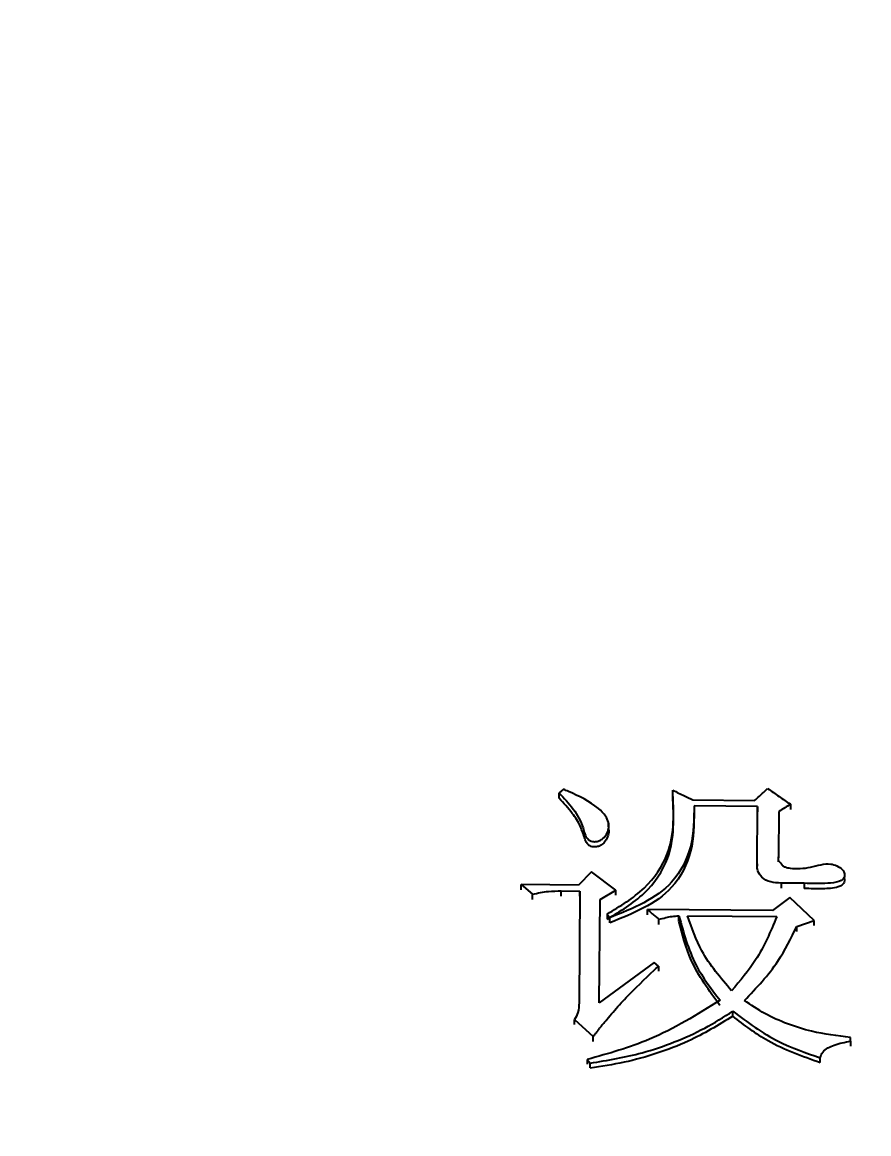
# Model space of a CAD drawing. Header units: millimetres. Extents: x 1726 to 4771, y 590 to 2743.
# Drawn here: x 2468.57 to 2474.94, y 2292.68 to 2301.04 of the extents above; entities that cross this region are included whole.
import ezdxf

# ---------------------------------------------------------------- set-up
doc = ezdxf.new("R2010")
doc.units = ezdxf.units.MM
doc.layers.add('AM_5', color=3, linetype='Continuous', lineweight=25)
doc.styles.add('SLDTEXTSTYLE1', font='txt.shx', dxfattribs={"width": 0.7, "bigfont": 'gbcbig.shx'})
doc.dimstyles.new('SLDDIMSTYLE12$0', dxfattribs={"dimtxt": 12, "dimasz": 10, "dimexe": 0, "dimexo": 0.0625, "dimgap": 0.875, "dimtad": 1, "dimdec": 1, "dimlfac": 1.8, "dimrnd": 1e-09, "dimzin": 12, "dimdsep": 46, "dimtxsty": 'SLDTEXTSTYLE1', "dimcen": 0.09, "dimdle": 8.16, "dimclrd": 3, "dimclre": 3, "dimadec": 0, "dimazin": 3, "dimtfac": 1, "dimtdec": 1, "dimtofl": 0, "dimtmove": 0, "dimatfit": 3, "dimfxl": 0, "dimfrac": 2, "dimtolj": 1, "dimlwd": 5, "dimlwe": 5, "dimarcsym": 0})

# ---------------------------------------------------------------- blocks, each defined once
blk = doc.blocks.new('*D50')
at = {"layer": 'AM_5', "color": 3, "lineweight": 5, "transparency": 16777216}
blk.add_line((2709.5179, 2483.6796), (2315.1182, 2483.6796), dxfattribs=at)
at = {"layer": 'AM_5', "color": 3, "linetype": 'Continuous', "lineweight": 5, "transparency": 16777216}
for p, q in [((2315.1182, 2473.6796), (2315.1182, 2159.8939)), ((2721.1936, 2149.8939), (2315.1182, 2149.8939))]:
    blk.add_line(p, q, dxfattribs=at)
at = {"layer": 'AM_5', "color": 3, "transparency": 16777216}
for points in [[(2313.4515, 2473.6796), (2316.7848, 2473.6796), (2315.1182, 2483.6796)], [(2313.4515, 2159.8939), (2316.7848, 2159.8939), (2315.1182, 2149.8939)]]:
    blk.add_solid(points, dxfattribs=at)
at = {"layer": 'Defpoints', "color": 0, "transparency": 16777216}
for p in [(2709.5804, 2483.6796), (2315.1182, 2149.8939), (2721.2561, 2149.8939)]:
    blk.add_point(p, dxfattribs=at)
at = {"layer": 'AM_5', "color": 0, "transparency": 16777216, "insert": (2300.5289, 2316.7867), "char_height": 12, "attachment_point": 5, "rotation": 90, "style": 'SLDTEXTSTYLE1'}
blk.add_mtext('\\A1;{\\H2.28571x;335}', dxfattribs=at)

msp = doc.modelspace()

# ---------------------------------------------------------------- linework, layer by layer
at = {"color": 7, "linetype": 'Continuous', "lineweight": 25}
for p, q in [((2472.6092, 2295.2076), (2472.6097, 2295.2473)), ((2473.6154, 2295.1942), (2474.0805, 2295.1903)), ((2474.3507, 2295.1612), (2474.3503, 2295.1215)), ((2473.6258, 2295.1492), (2473.6254, 2295.1096)), ((2473.6256, 2295.0572), (2473.6261, 2295.097)), ((2474.1018, 2295.1453), (2473.6258, 2295.1492)), ((2474.0985, 2294.7138), (2474.1018, 2295.1453)), ((2474.1018, 2295.1453), (2474.1013, 2295.1057)), ((2474.2638, 2295.108), (2474.2612, 2294.7665)), ((2472.9812, 2294.9913), (2472.9815, 2295.0194)), ((2474.2607, 2294.7276), (2474.2612, 2294.7665)), ((2472.854, 2294.6522), (2472.7559, 2294.5539)), ((2473.0368, 2294.5155), (2472.854, 2294.6522)), ((2474.0985, 2294.7138), (2474.098, 2294.675)), ((2474.2813, 2294.5683), (2474.2808, 2294.5297)), ((2474.4543, 2294.5668), (2474.2813, 2294.5683)), ((2474.4543, 2294.5668), (2474.4539, 2294.5276)), ((2474.7558, 2294.6047), (2474.756, 2294.6168)), ((2474.7562, 2294.6403), (2474.7563, 2294.6436)), ((2472.3232, 2294.5575), (2472.4092, 2294.4847)), ((2472.7559, 2294.5539), (2472.3232, 2294.5575)), ((2472.4087, 2294.4463), (2472.4092, 2294.4847)), ((2472.6253, 2294.4715), (2472.6257, 2294.5099)), ((2472.6257, 2294.5099), (2472.7663, 2294.5088)), ((2472.7663, 2294.5088), (2472.7599, 2293.6686)), ((2472.7659, 2294.4703), (2472.7663, 2294.5088)), ((2472.9173, 2294.4444), (2473.0368, 2294.5155)), ((2473.0364, 2294.477), (2473.0368, 2294.5155)), ((2472.9113, 2293.6674), (2472.9173, 2294.4444)), ((2474.3453, 2294.4596), (2474.2148, 2294.3615)), ((2474.5279, 2294.2867), (2474.3453, 2294.4596)), ((2472.9706, 2294.3357), (2472.9701, 2294.2976)), ((2472.9706, 2294.3357), (2472.992, 2294.3085)), ((2473.2733, 2294.3311), (2473.2737, 2294.3693)), ((2474.2148, 2294.3615), (2473.2737, 2294.3693)), ((2473.5109, 2294.2841), (2473.5114, 2294.3222)), ((2473.5763, 2294.3217), (2474.2468, 2294.3161)), ((2472.9915, 2294.2704), (2472.992, 2294.3085)), ((2473.3592, 2294.2583), (2473.3597, 2294.2964)), ((2474.3973, 2294.2047), (2474.3977, 2294.2427)), ((2474.3978, 2294.2427), (2474.5279, 2294.2867)), ((2474.5275, 2294.2486), (2474.5279, 2294.2867)), ((2473.3247, 2293.9716), (2472.9113, 2293.6674)), ((2473.357, 2293.9442), (2473.3247, 2293.9716)), ((2473.357, 2293.9442), (2473.3565, 2293.9067)), ((2473.9165, 2293.5678), (2473.9169, 2293.6047)), ((2472.726, 2293.5053), (2472.7265, 2293.5421)), ((2472.7265, 2293.5421), (2472.8661, 2293.414)), ((2472.8657, 2293.3774), (2472.8661, 2293.414)), ((2474.8022, 2293.3797), (2474.8024, 2293.407)), ((2474.8022, 2293.3797), (2474.8018, 2293.3432)), ((2472.8215, 2293.2419), (2472.8211, 2293.2057)), ((2472.8215, 2293.2419), (2472.8429, 2293.2145)), ((2474.5736, 2293.2183), (2474.5741, 2293.2546)), ((2472.8425, 2293.1783), (2472.8429, 2293.2145))]:
    msp.add_line(p, q, dxfattribs=at)
at = {"color": 7, "linetype": 'Continuous', "lineweight": 25, "flags": 128}
for points in [[(2472.6424, 2295.274), (2472.626, 2295.2607), (2472.6097, 2295.2474)], [(2472.3228, 2294.5189), (2472.3229, 2294.5282), (2472.323, 2294.5381), (2472.3232, 2294.5575)]]:
    msp.add_lwpolyline(points, dxfattribs=at)
at = {"color": 7, "linetype": 'Continuous', "lineweight": 25}
for points, knots in [([(2472.6097, 2295.2473), (2472.6465, 2295.2076), (2472.7203, 2295.1279), (2472.7886, 2295.0091), (2472.8052, 2294.917), (2472.8398, 2294.887), (2472.8626, 2294.8799), (2472.8888, 2294.8796), (2472.9167, 2294.8872), (2472.9447, 2294.9062), (2472.9681, 2294.9371), (2472.985, 2294.9788), (2472.9832, 2295.0272), (2472.9578, 2295.0815), (2472.8631, 2295.1718), (2472.7471, 2295.2292), (2472.6546, 2295.2688), (2472.6424, 2295.274)], [0, 0, 0, 0, 0.147264, 0.295549, 0.379238, 0.397703, 0.416178, 0.440331, 0.464931, 0.490583, 0.529382, 0.57023, 0.614805, 0.662848, 0.734386, 0.964893, 1, 1, 1, 1]), ([(2472.9706, 2294.3357), (2473.0691, 2294.3949), (2473.2614, 2294.5104), (2473.4864, 2294.8373), (2473.4727, 2295.1047), (2473.4645, 2295.2672)], [0, 0, 0, 0, 0.29142, 0.569226, 1, 1, 1, 1]), ([(2473.4645, 2295.2672), (2473.4792, 2295.2601), (2473.5087, 2295.2458), (2473.559, 2295.2215), (2473.5946, 2295.2043), (2473.6154, 2295.1942)], [0, 0, 0, 0, 0.293208, 0.586415, 1, 1, 1, 1]), ([(2474.0805, 2295.1903), (2474.0925, 2295.2012), (2474.1148, 2295.2214), (2474.1475, 2295.251), (2474.1682, 2295.2698), (2474.1785, 2295.2792)], [0, 0, 0, 0, 0.365746, 0.682872, 1, 1, 1, 1]), ([(2474.1785, 2295.2792), (2474.2072, 2295.2596), (2474.2646, 2295.2202), (2474.322, 2295.1808), (2474.3507, 2295.1612)], [0, 0, 0, 0, 0.499999, 1, 1, 1, 1]), ([(2472.9804, 2294.9792), (2472.9809, 2294.9778), (2472.9867, 2294.9615), (2472.9805, 2294.9264), (2472.9614, 2294.8867), (2472.9344, 2294.8582), (2472.9055, 2294.8434), (2472.8772, 2294.8392), (2472.8525, 2294.8425), (2472.8335, 2294.8515), (2472.8147, 2294.8711), (2472.7955, 2294.9197), (2472.7723, 2295.0005), (2472.7053, 2295.1036), (2472.6437, 2295.1701), (2472.6092, 2295.2073)], [0, 0, 0, 0, 0.006955, 0.079593, 0.155718, 0.209061, 0.251768, 0.294498, 0.32954, 0.356647, 0.383741, 0.448902, 0.593542, 0.772799, 1, 1, 1, 1]), ([(2472.9701, 2294.2969), (2473.0686, 2294.3559), (2473.2609, 2294.4712), (2473.4859, 2294.7977), (2473.4723, 2295.0648), (2473.464, 2295.2271)], [0, 0, 0, 0, 0.291558, 0.569369, 1, 1, 1, 1]), ([(2474.3507, 2295.1612), (2474.3362, 2295.1523), (2474.3073, 2295.1346), (2474.2783, 2295.1169), (2474.2638, 2295.108)], [0, 0, 0, 0, 0.5000004, 1, 1, 1, 1]), ([(2473.6254, 2295.1093), (2473.6244, 2295.0088), (2473.6225, 2294.8071), (2473.4447, 2294.452), (2473.1657, 2294.3397), (2472.9915, 2294.2697)], [0, 0, 0, 0, 0.27158, 0.545365, 1, 1, 1, 1]), ([(2473.6258, 2295.1492), (2473.6249, 2295.0487), (2473.6229, 2294.8467), (2473.4453, 2294.4912), (2473.1662, 2294.3787), (2472.992, 2294.3085)], [0, 0, 0, 0, 0.271711, 0.545564, 1, 1, 1, 1]), ([(2474.2612, 2294.7665), (2474.2599, 2294.7627), (2474.2575, 2294.7559), (2474.2561, 2294.747), (2474.2576, 2294.7402), (2474.2647, 2294.7321), (2474.2768, 2294.7199), (2474.2881, 2294.7002), (2474.3141, 2294.6863), (2474.3854, 2294.6744), (2474.5017, 2294.6795), (2474.6196, 2294.7258), (2474.701, 2294.6993), (2474.7347, 2294.6781), (2474.7533, 2294.655), (2474.7589, 2294.6359), (2474.7574, 2294.6178), (2474.7501, 2294.6029), (2474.7358, 2294.5898), (2474.6967, 2294.5727), (2474.5997, 2294.5633), (2474.513, 2294.5654), (2474.4543, 2294.5668)], [0, 0, 0, 0, 0.0138, 0.025127, 0.031098, 0.037099, 0.060784, 0.089374, 0.112534, 0.153888, 0.320046, 0.483741, 0.537098, 0.589789, 0.612612, 0.635583, 0.657284, 0.674402, 0.691535, 0.721107, 0.811251, 1, 1, 1, 1]), ([(2474.2813, 2294.5683), (2474.2543, 2294.5696), (2474.2013, 2294.5721), (2474.1336, 2294.6054), (2474.1014, 2294.6603), (2474.0995, 2294.6961), (2474.0985, 2294.7138)], [0, 0, 0, 0, 0.293529, 0.577239, 0.79045, 1, 1, 1, 1]), ([(2474.7549, 2294.6039), (2474.7559, 2294.6007), (2474.7588, 2294.5915), (2474.7562, 2294.5767), (2474.7485, 2294.5622), (2474.7333, 2294.5494), (2474.6829, 2294.5289), (2474.5855, 2294.5248), (2474.5, 2294.5266), (2474.4539, 2294.5276)], [0, 0, 0, 0, 0.030957, 0.089144, 0.134298, 0.179422, 0.263231, 0.602028, 1, 1, 1, 1]), ([(2472.4092, 2294.4847), (2472.449, 2294.4933), (2472.5203, 2294.5088), (2472.5934, 2294.5096), (2472.6257, 2294.5099)], [0, 0, 0, 0, 0.558839, 1, 1, 1, 1]), ([(2473.2737, 2294.3693), (2473.286, 2294.3589), (2473.3065, 2294.3416), (2473.3351, 2294.3173), (2473.3515, 2294.3034), (2473.3597, 2294.2964)], [0, 0, 0, 0, 0.4283658, 0.7141852, 1, 1, 1, 1]), ([(2473.3597, 2294.2964), (2473.377, 2294.3008), (2473.4104, 2294.3091), (2473.4608, 2294.3198), (2473.4945, 2294.3214), (2473.5114, 2294.3222)], [0, 0, 0, 0, 0.348407, 0.672288, 1, 1, 1, 1]), ([(2473.5114, 2294.3222), (2473.5456, 2294.1949), (2473.6072, 2293.9658), (2473.7546, 2293.7728), (2473.8202, 2293.687)], [0, 0, 0, 0, 0.5554541, 1, 1, 1, 1]), ([(2473.9073, 2293.7588), (2473.8248, 2293.8548), (2473.6785, 2294.0254), (2473.6074, 2294.2316), (2473.5763, 2294.3217)], [0, 0, 0, 0, 0.56317, 1, 1, 1, 1]), ([(2474.2468, 2294.3161), (2474.2002, 2294.2044), (2474.1162, 2294.0032), (2473.9715, 2293.834), (2473.9073, 2293.7588)], [0, 0, 0, 0, 0.555585, 1, 1, 1, 1]), ([(2473.8197, 2293.649), (2473.7385, 2293.7592), (2473.5944, 2293.9546), (2473.5363, 2294.1835), (2473.5109, 2294.2834)], [0, 0, 0, 0, 0.563754, 1, 1, 1, 1]), ([(2474.004, 2293.6855), (2474.0945, 2293.7807), (2474.2549, 2293.9495), (2474.3544, 2294.1536), (2474.3978, 2294.2427)], [0, 0, 0, 0, 0.563739, 1, 1, 1, 1]), ([(2472.8661, 2293.414), (2472.8698, 2293.4188), (2472.8754, 2293.426), (2472.8828, 2293.4356), (2472.8903, 2293.4453), (2472.8977, 2293.4549), (2472.9052, 2293.4645), (2472.9108, 2293.4717), (2472.9183, 2293.4813), (2472.9259, 2293.4908), (2472.9335, 2293.5004), (2472.9392, 2293.5075), (2472.9507, 2293.5217), (2472.9912, 2293.5712), (2473.0478, 2293.6355), (2473.1644, 2293.7612), (2473.2638, 2293.8566), (2473.3463, 2293.9341), (2473.357, 2293.9442)], [0, 0, 0, 0, 0.025377, 0.038065, 0.050754, 0.076131, 0.088819, 0.101507, 0.114196, 0.139573, 0.152261, 0.16495, 0.177638, 0.228393, 0.431466, 0.532978, 0.939243, 1, 1, 1, 1]), ([(2472.7599, 2293.6686), (2472.7584, 2293.644), (2472.7558, 2293.5997), (2472.7355, 2293.5598), (2472.7265, 2293.5421)], [0, 0, 0, 0, 0.557224, 1, 1, 1, 1]), ([(2473.8202, 2293.687), (2473.6481, 2293.5799), (2473.3379, 2293.3869), (2472.9805, 2293.2866), (2472.8215, 2293.2419)], [0, 0, 0, 0, 0.554852, 1, 1, 1, 1]), ([(2474.8024, 2293.407), (2474.7038, 2293.4191), (2474.5419, 2293.4391), (2474.3273, 2293.507), (2474.1557, 2293.5826), (2474.0544, 2293.6513), (2474.004, 2293.6855)], [0, 0, 0, 0, 0.343988, 0.565055, 0.783969, 1, 1, 1, 1]), ([(2473.9165, 2293.5668), (2473.8072, 2293.5006), (2473.6262, 2293.3911), (2473.3458, 2293.2855), (2473.0986, 2293.2156), (2472.928, 2293.19), (2472.8425, 2293.1771)], [0, 0, 0, 0, 0.335493, 0.5554688, 0.7771243, 1, 1, 1, 1]), ([(2472.8429, 2293.2145), (2472.9747, 2293.2362), (2473.1911, 2293.2718), (2473.477, 2293.3703), (2473.7072, 2293.4728), (2473.8473, 2293.5609), (2473.9169, 2293.6047)], [0, 0, 0, 0, 0.3437, 0.56446, 0.78335, 1, 1, 1, 1]), ([(2474.5736, 2293.2172), (2474.4385, 2293.2651), (2474.1991, 2293.3499), (2474.0022, 2293.501), (2473.9165, 2293.5668)], [0, 0, 0, 0, 0.564668, 1, 1, 1, 1]), ([(2473.9169, 2293.6047), (2474.0276, 2293.522), (2474.2271, 2293.3729), (2474.4672, 2293.2911), (2474.5741, 2293.2546)], [0, 0, 0, 0, 0.5549752, 1, 1, 1, 1]), ([(2474.5741, 2293.2546), (2474.579, 2293.2696), (2474.5891, 2293.3001), (2474.6314, 2293.3306), (2474.7013, 2293.3607), (2474.7605, 2293.3719), (2474.8022, 2293.3797)], [0, 0, 0, 0, 0.175771, 0.359485, 0.548639, 1, 1, 1, 1])]:
    msp.add_open_spline(points, degree=3, knots=knots, dxfattribs=at)

# ---------------------------------------------------------------- dimensions: what is measured, and where the dimension line sits
at = {"layer": 'AM_5'}
dim = msp.add_linear_dim(base=(2315.1182, 2149.8939), p1=(2709.5804, 2483.6796), p2=(2721.2561, 2149.8939), angle=90, text='{\\H2.28571x;335}', dimstyle='SLDDIMSTYLE12$0', override={"dimlfac": 1}, dxfattribs=at)
dim.commit()
dim.dimension.update_dxf_attribs({"geometry": '*D50', "text_midpoint": (2300.5289, 2316.7867)})

doc.saveas('drawing.dxf')
